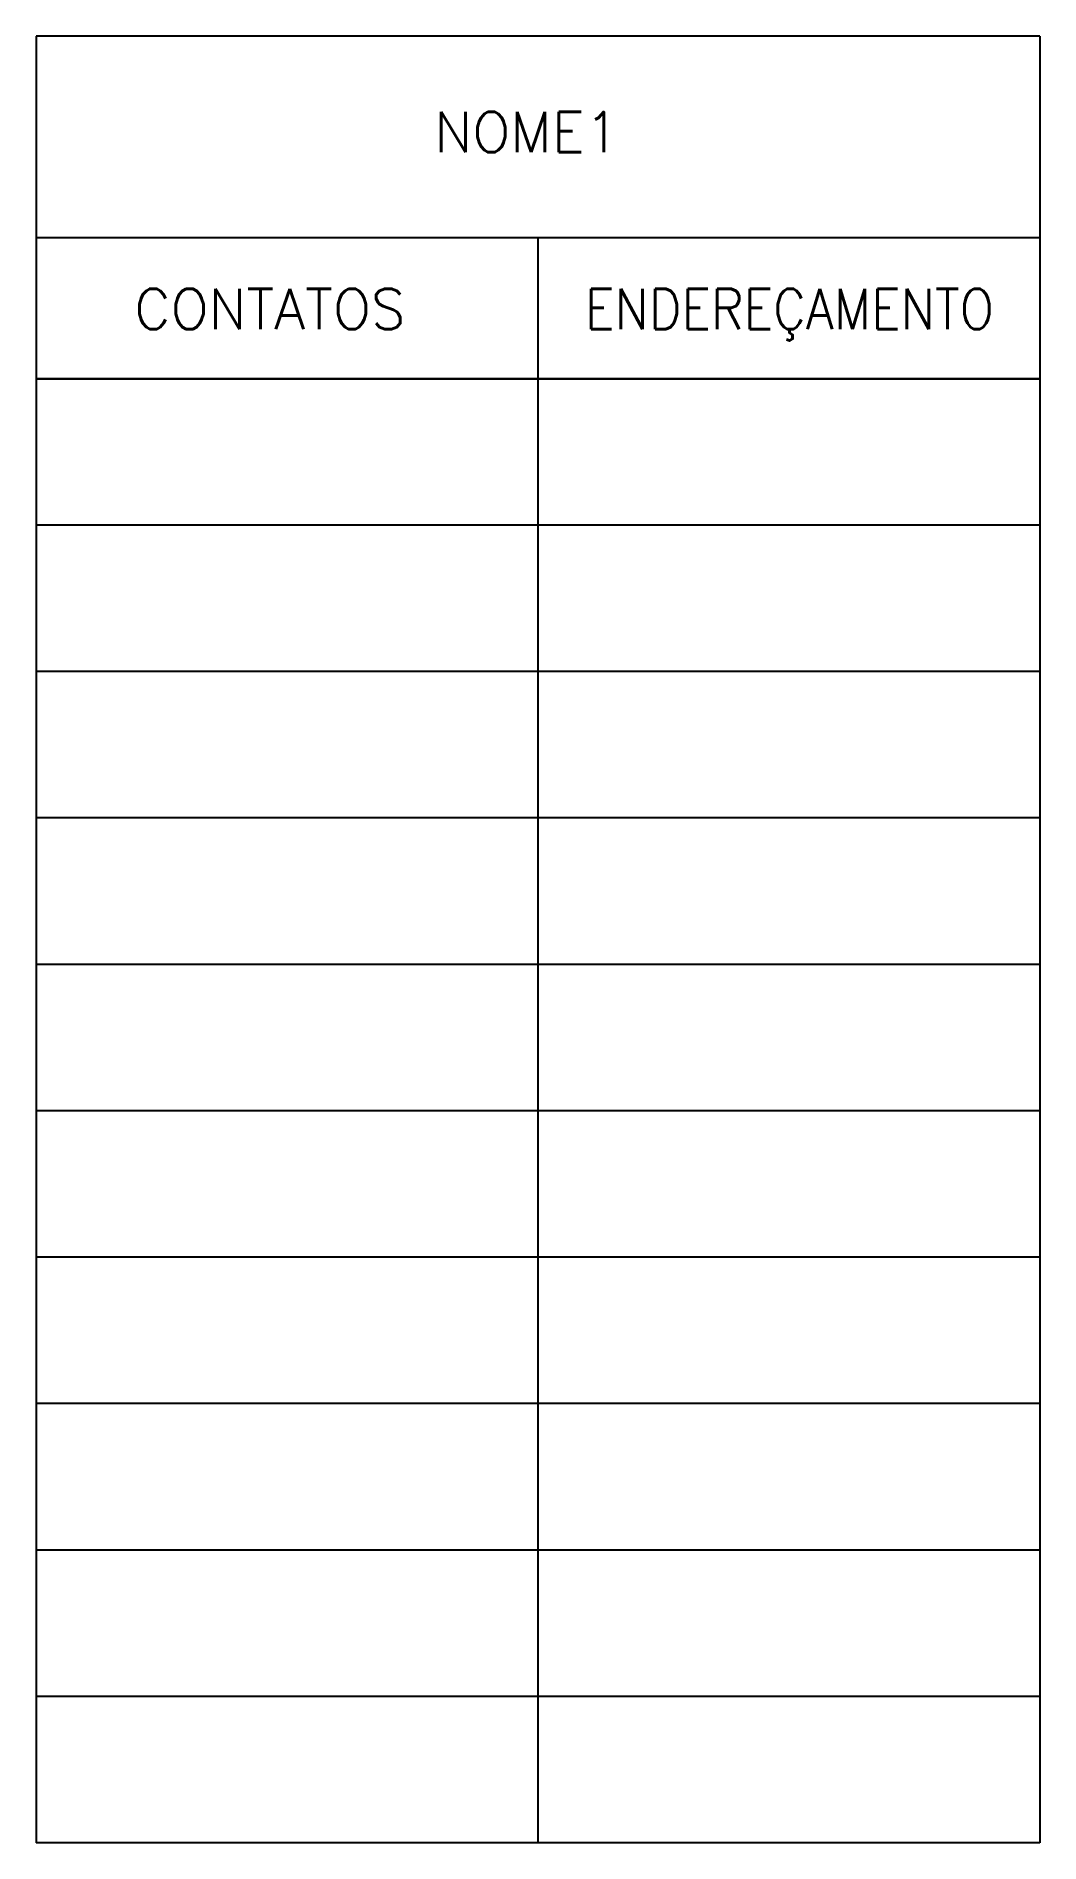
# Model space of a CAD drawing. Header units: millimetres. Extents: x 2381.7 to 2431.5, y 1861.8 to 1951.4.
import ezdxf
from ezdxf.enums import TextEntityAlignment as Align

# ---------------------------------------------------------------- set-up
doc = ezdxf.new("R2010")
doc.units = ezdxf.units.MM
doc.styles.add('ROMANS', font='romans')

msp = doc.modelspace()

# ---------------------------------------------------------------- linework, layer by layer
at = {"linetype": 'Continuous'}
for p, q in [((2381.685, 1951.424), (2381.685, 1861.757)), ((2431.491, 1951.424), (2381.685, 1951.424)), ((2431.491, 1951.424), (2431.491, 1861.757)), ((2381.685, 1941.424), (2431.491, 1941.424)), ((2431.491, 1941.424), (2431.491, 1861.786)), ((2381.685, 1934.424), (2431.491, 1934.424)), ((2431.491, 1926.89), (2431.491, 1861.757))]:
    msp.add_line(p, q, dxfattribs=at)
for p, q in [((2406.588, 1941.424), (2406.588, 1861.757)), ((2381.685, 1934.424), (2381.685, 1930.704)), ((2431.491, 1934.424), (2381.685, 1934.424)), ((2431.491, 1927.157), (2381.685, 1927.157)), ((2431.491, 1919.89), (2381.685, 1919.89)), ((2431.491, 1912.624), (2381.685, 1912.624)), ((2431.491, 1905.357), (2381.685, 1905.357)), ((2431.491, 1898.09), (2381.685, 1898.09)), ((2431.491, 1890.824), (2381.685, 1890.824)), ((2431.491, 1883.557), (2381.685, 1883.557)), ((2431.491, 1876.29), (2381.685, 1876.29)), ((2431.491, 1869.024), (2381.685, 1869.024)), ((2431.491, 1861.757), (2381.685, 1861.757))]:
    msp.add_line(p, q)

# ---------------------------------------------------------------- texts
at = {"linetype": 'Continuous', "style": 'ROMANS'}
msp.add_text('CONTATOS', height=2, dxfattribs=at).set_placement((2393.283, 1937.886), align=Align.MIDDLE_CENTER)
at = {"linetype": 'Continuous', "style": 'ROMANS', "width": 0.9}
msp.add_text('ENDEREÇAMENTO', height=2, dxfattribs=at).set_placement((2419.07, 1936.885), align=Align.CENTER)
at = {"style": 'ROMANS'}
msp.add_attdef('NOME1', text='', height=2, dxfattribs=at).set_placement((2406.034, 1946.661), align=Align.MIDDLE_CENTER)

doc.saveas('drawing.dxf')
